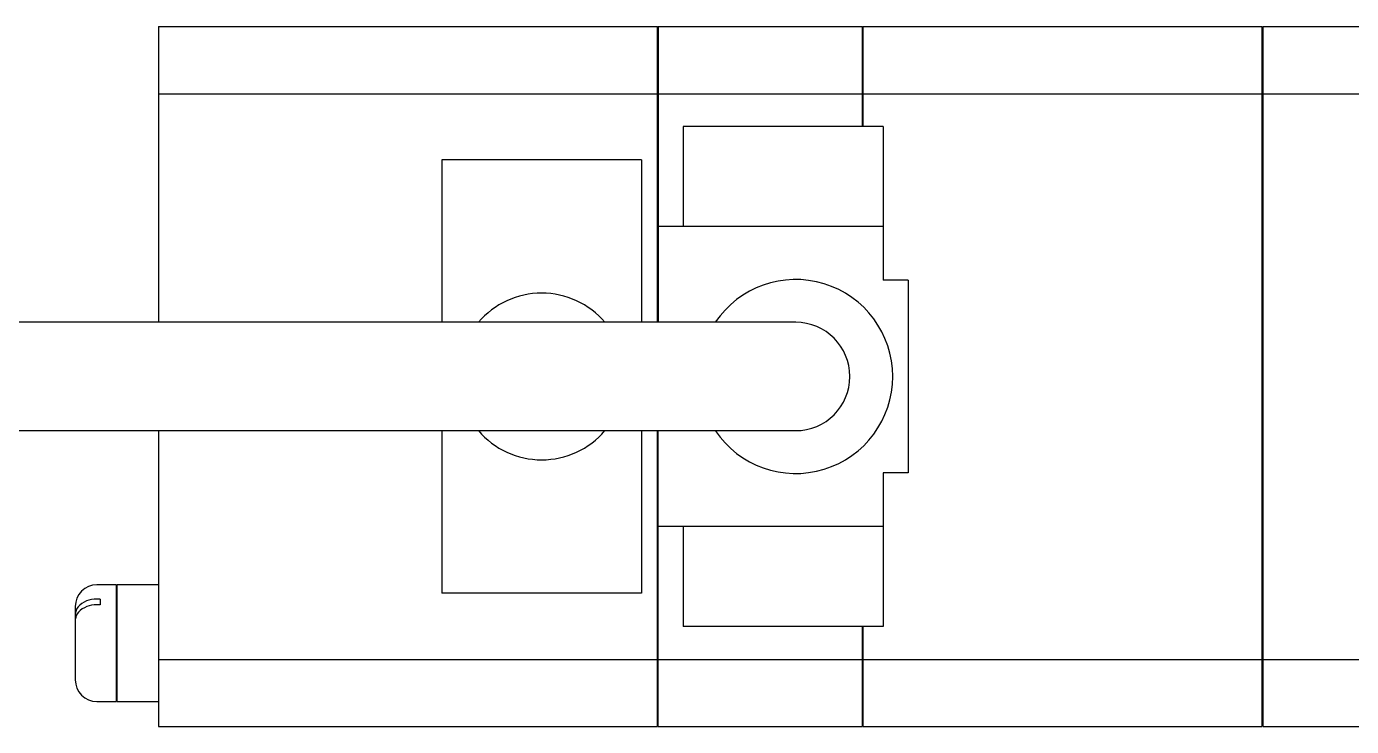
# Model space of a CAD drawing. Extents: x 0 to 1550, y -8 to 1198.
# Drawn here: x 536.6 to 616.2, y 1155.6 to 1197.6 of the extents above; entities that cross this region are included whole.
import ezdxf

# ---------------------------------------------------------------- set-up
doc = ezdxf.new("R2010")
doc.units = 0
doc.header["$LTSCALE"] = 0.5
doc.layers.add('MSM_CONTINUOUS', color=7, linetype='CONTINUOUS')

msp = doc.modelspace()

# ---------------------------------------------------------------- linework, layer by layer
at = {"layer": 'MSM_CONTINUOUS'}
for p, q in [((544.543, 1197.649), (544.543, 1179.899)), ((544.543, 1197.649), (574.493, 1197.649)), ((574.493, 1179.899), (574.493, 1197.649)), ((574.493, 1197.599), (574.543, 1197.599)), ((574.543, 1197.649), (574.543, 1179.899)), ((574.543, 1197.649), (586.793, 1197.649)), ((586.793, 1191.649), (586.793, 1197.649)), ((586.793, 1197.599), (586.843, 1197.599)), ((586.843, 1191.649), (586.843, 1197.649)), ((586.843, 1197.649), (610.793, 1197.649)), ((610.793, 1155.649), (610.793, 1197.649)), ((610.793, 1197.599), (610.843, 1197.599)), ((610.843, 1155.649), (610.843, 1197.649)), ((610.843, 1197.649), (624.543, 1197.649)), ((544.543, 1193.619), (574.493, 1193.619)), ((574.493, 1193.362), (574.543, 1193.362)), ((574.543, 1193.619), (586.793, 1193.619)), ((586.793, 1193.362), (586.843, 1193.362)), ((586.843, 1193.619), (610.793, 1193.619)), ((610.793, 1193.362), (610.843, 1193.362)), ((610.843, 1193.619), (619.543, 1193.619)), ((576.043, 1191.649), (576.043, 1185.649)), ((588.043, 1191.649), (576.043, 1191.649)), ((588.043, 1191.649), (588.043, 1182.429)), ((573.543, 1189.649), (561.543, 1189.649)), ((561.543, 1189.649), (561.543, 1179.899)), ((573.543, 1189.649), (573.543, 1179.899)), ((588.043, 1185.649), (574.543, 1185.649)), ((589.543, 1182.429), (588.043, 1182.429)), ((589.543, 1182.429), (589.543, 1170.869)), ((582.793, 1179.899), (482.793, 1179.899)), ((482.793, 1173.399), (582.793, 1173.399)), ((544.543, 1173.399), (544.543, 1155.649)), ((561.543, 1173.399), (561.543, 1163.649)), ((573.543, 1173.399), (573.543, 1163.649)), ((574.493, 1155.649), (574.493, 1173.399)), ((574.543, 1155.649), (574.543, 1173.399)), ((589.543, 1170.869), (588.043, 1170.869)), ((588.043, 1170.869), (588.043, 1161.649)), ((588.043, 1167.649), (574.543, 1167.649)), ((576.043, 1167.649), (576.043, 1161.649)), ((541.993, 1164.149), (540.843, 1164.149)), ((541.993, 1164.149), (541.993, 1157.149)), ((542.043, 1164.099), (541.993, 1164.099)), ((542.043, 1164.149), (542.043, 1157.149)), ((544.543, 1164.149), (542.043, 1164.149)), ((573.543, 1163.649), (561.543, 1163.649)), ((539.543, 1162.849), (539.543, 1158.449)), ((541.043, 1163.294), (540.843, 1163.294)), ((541.043, 1162.941), (540.843, 1162.941)), ((541.043, 1163.294), (541.043, 1162.941)), ((588.043, 1161.649), (576.043, 1161.649)), ((586.793, 1155.649), (586.793, 1161.649)), ((586.843, 1155.649), (586.843, 1161.649)), ((544.543, 1159.678), (574.493, 1159.678)), ((574.493, 1159.935), (574.543, 1159.935)), ((574.543, 1159.678), (586.793, 1159.678)), ((586.793, 1159.935), (586.843, 1159.935)), ((586.843, 1159.678), (610.793, 1159.678)), ((610.793, 1159.935), (610.843, 1159.935)), ((610.843, 1159.678), (619.543, 1159.678)), ((540.843, 1157.149), (541.993, 1157.149)), ((541.993, 1157.199), (542.043, 1157.199)), ((542.043, 1157.149), (544.543, 1157.149)), ((574.493, 1155.699), (574.543, 1155.699)), ((586.793, 1155.699), (586.843, 1155.699)), ((610.793, 1155.699), (610.843, 1155.699)), ((544.543, 1155.649), (574.493, 1155.649)), ((574.543, 1155.649), (586.793, 1155.649)), ((586.843, 1155.649), (610.793, 1155.649)), ((610.843, 1155.649), (624.543, 1155.649))]:
    msp.add_line(p, q, dxfattribs=at)
for centre, radius, start, end in [((582.793, 1176.649), 5.82, 213.94655, 146.05346), ((567.543, 1176.649), 5, 40.5416, 139.4584), ((582.793, 1176.649), 3.25, 270, 89.99996), ((567.543, 1176.649), 5, 220.5416, 319.45841), ((540.843, 1162.849), 1.3, 90, 180), ((540.763, 1161.891), 1.405, 87.18222, 138.62571), ((540.752, 1161.557), 1.386, 86.96003, 137.18009), ((540.293, 1162.348), 0.751, 141.10451, 178.23191), ((540.297, 1161.995), 0.754, 138.10614, 174.18341), ((540.843, 1158.449), 1.3, 180, 270)]:
    msp.add_arc(centre, radius, start, end, dxfattribs=at)

doc.saveas('drawing.dxf')
